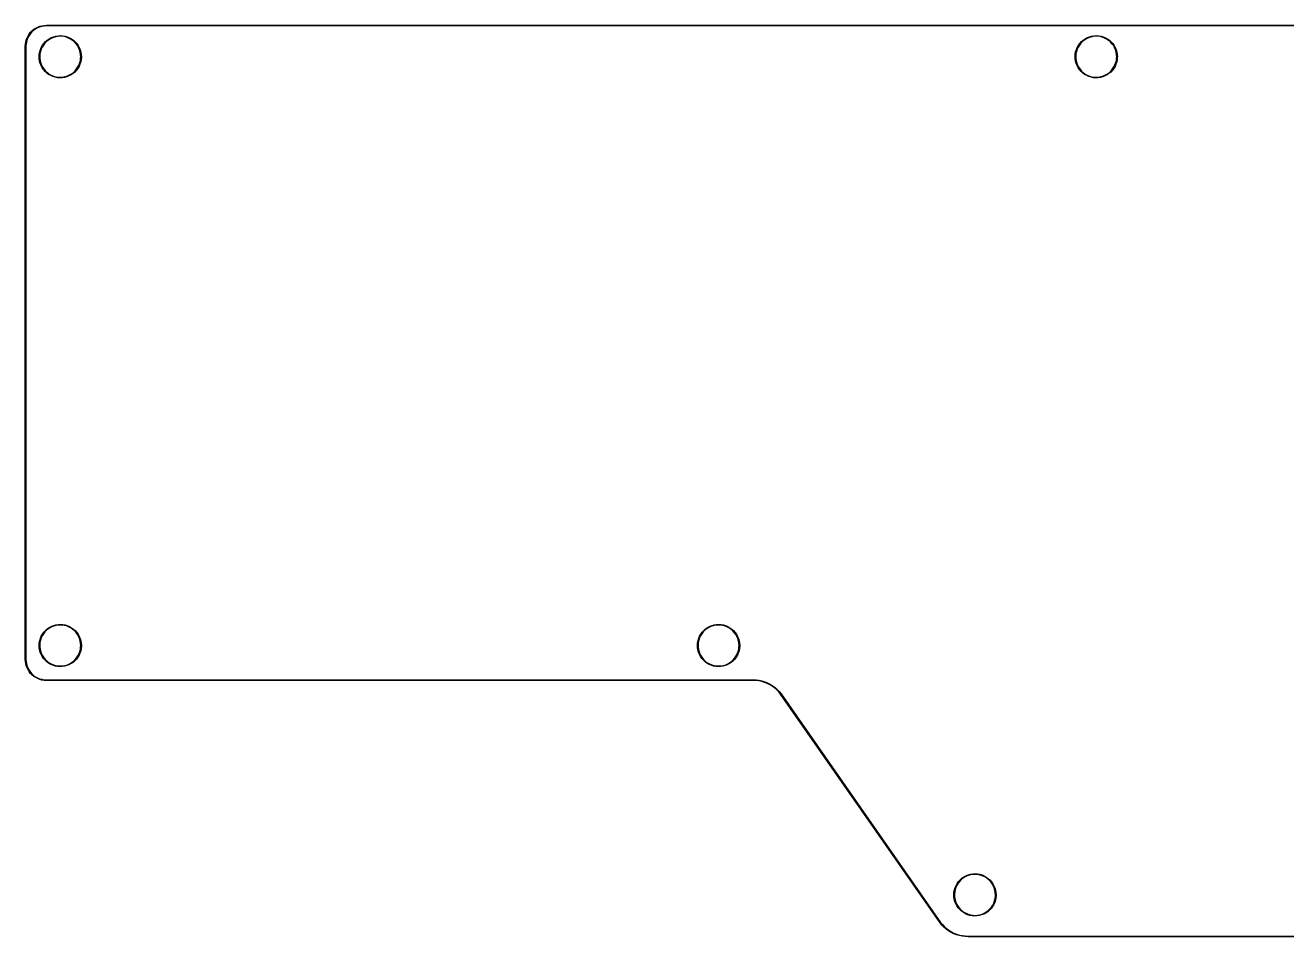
# Model space of a CAD drawing. Extents: x 26 to 390, y -198 to -57.
# Drawn here: x 25.9 to 208, y -189.1 to -57.5 of the extents above; entities that cross this region are included whole.
import ezdxf

# ---------------------------------------------------------------- set-up
doc = ezdxf.new("R2010")
doc.units = 0
doc.layers.add('BLACK', color=7, linetype='CONTINUOUS')

msp = doc.modelspace()

# ---------------------------------------------------------------- linework, layer by layer
at = {"layer": 'BLACK', "linetype": 'CONTINUOUS'}
for p, q in [((26.7334, -58.4592), (26.9592, -58.2334)), ((27.1578, -58.19), (26.9107, -58.4107)), ((26.9592, -58.2334), (27.2073, -58.0325)), ((27.428, -57.9982), (27.1578, -58.19)), ((27.2073, -58.0325), (27.475, -57.8586)), ((27.718, -57.838), (27.428, -57.9982)), ((27.475, -57.8586), (27.7595, -57.7137)), ((28.0241, -57.7112), (27.718, -57.838)), ((27.7595, -57.7137), (28.0575, -57.5993)), ((28.3425, -57.6194), (28.0241, -57.7112)), ((28.0575, -57.5993), (28.3659, -57.5166)), ((28.6692, -57.5639), (28.3425, -57.6194)), ((28.3659, -57.5166), (28.6812, -57.4667)), ((28.9901, -57.5459), (28.6692, -57.5639)), ((28.6812, -57.4667), (29, -57.45)), ((29, -57.55), (28.9901, -57.5459)), ((29, -57.45), (387, -57.45)), ((387, -57.55), (29, -57.55)), ((25.9667, -60.1812), (26.0166, -59.8659)), ((26.0166, -59.8659), (26.0993, -59.5575)), ((26.1194, -59.8425), (26.0639, -60.1692)), ((26.0993, -59.5575), (26.2137, -59.2595)), ((26.2112, -59.5241), (26.1194, -59.8425)), ((26.338, -59.218), (26.2112, -59.5241)), ((26.2137, -59.2595), (26.3586, -58.975)), ((26.4982, -58.928), (26.338, -59.218)), ((26.3586, -58.975), (26.5325, -58.7073)), ((26.69, -58.6578), (26.4982, -58.928)), ((26.5325, -58.7073), (26.7334, -58.4592)), ((26.9107, -58.4107), (26.69, -58.6578)), ((28.4363, -60.3478), (28.6364, -60.0723)), ((28.7834, -60.0458), (28.5735, -60.3135)), ((28.6364, -60.0723), (28.866, -59.8209)), ((29.0227, -59.804), (28.7834, -60.0458)), ((28.866, -59.8209), (29.1222, -59.5966)), ((29.2882, -59.5913), (29.0227, -59.804)), ((29.1222, -59.5966), (29.4018, -59.4022)), ((29.5764, -59.4105), (29.2882, -59.5913)), ((29.4018, -59.4022), (29.7014, -59.2403)), ((29.8835, -59.2641), (29.5764, -59.4105)), ((29.7014, -59.2403), (30.0171, -59.1127)), ((30.2053, -59.1539), (29.8835, -59.2641)), ((30.0171, -59.1127), (30.3451, -59.0211)), ((30.5377, -59.0814), (30.2053, -59.1539)), ((30.3451, -59.0211), (30.6812, -58.9667)), ((30.8763, -59.0476), (30.5377, -59.0814)), ((30.6812, -58.9667), (31.0213, -58.9501)), ((31.2164, -59.0529), (30.8763, -59.0476)), ((31.0213, -58.9501), (31.3611, -58.9715)), ((31.5537, -59.0973), (31.2164, -59.0529)), ((31.3611, -58.9715), (31.6965, -59.0306)), ((31.8837, -59.1802), (31.5537, -59.0973)), ((31.6965, -59.0306), (32.0231, -59.1267)), ((32.2019, -59.3005), (31.8837, -59.1802)), ((32.0231, -59.1267), (32.337, -59.2587)), ((32.5042, -59.4565), (32.2019, -59.3005)), ((32.337, -59.2587), (32.6343, -59.4248)), ((32.7866, -59.6463), (32.5042, -59.4565)), ((32.6343, -59.4248), (32.9111, -59.623)), ((33.0453, -59.8672), (32.7866, -59.6463)), ((32.9111, -59.623), (33.1642, -59.8509)), ((33.2769, -60.1164), (33.0453, -59.8672)), ((33.1642, -59.8509), (33.3903, -60.1055)), ((177.936, -60.3478), (178.136, -60.0723)), ((178.283, -60.0458), (178.074, -60.3135)), ((178.136, -60.0723), (178.366, -59.8209)), ((178.523, -59.804), (178.283, -60.0458)), ((178.366, -59.8209), (178.622, -59.5966)), ((178.788, -59.5913), (178.523, -59.804)), ((178.622, -59.5966), (178.902, -59.4022)), ((179.076, -59.4105), (178.788, -59.5913)), ((178.902, -59.4022), (179.201, -59.2403)), ((179.383, -59.2641), (179.076, -59.4105)), ((179.201, -59.2403), (179.517, -59.1127)), ((179.705, -59.1539), (179.383, -59.2641)), ((179.517, -59.1127), (179.845, -59.0211)), ((180.038, -59.0814), (179.705, -59.1539)), ((179.845, -59.0211), (180.181, -58.9667)), ((180.376, -59.0476), (180.038, -59.0814)), ((180.181, -58.9667), (180.521, -58.9501)), ((180.716, -59.0529), (180.376, -59.0476)), ((180.521, -58.9501), (180.861, -58.9715)), ((181.054, -59.0973), (180.716, -59.0529)), ((180.861, -58.9715), (181.196, -59.0306)), ((181.384, -59.1802), (181.054, -59.0973)), ((181.196, -59.0306), (181.523, -59.1267)), ((181.702, -59.3005), (181.384, -59.1802)), ((181.523, -59.1267), (181.837, -59.2587)), ((182.004, -59.4565), (181.702, -59.3005)), ((181.837, -59.2587), (182.134, -59.4248)), ((182.287, -59.6463), (182.004, -59.4565)), ((182.134, -59.4248), (182.411, -59.623)), ((182.545, -59.8672), (182.287, -59.6463)), ((182.411, -59.623), (182.664, -59.8509)), ((182.777, -60.1164), (182.545, -59.8672)), ((182.664, -59.8509), (182.89, -60.1055)), ((25.95, -60.5), (25.9667, -60.1812)), ((25.95, -149), (25.95, -60.5)), ((26.0639, -60.1692), (26.0459, -60.4901)), ((26.0459, -60.4901), (26.05, -60.5)), ((26.05, -60.5), (26.05, -149)), ((27.9538, -61.9072), (27.974, -61.6177)), ((27.974, -61.6177), (28.0355, -61.2828)), ((28.0355, -61.2828), (28.1339, -60.9568)), ((28.0767, -61.5683), (28.0465, -61.9072)), ((28.1457, -61.2352), (28.0767, -61.5683)), ((28.1339, -60.9568), (28.2681, -60.6439)), ((28.2525, -60.9122), (28.1457, -61.2352)), ((28.3957, -60.6036), (28.2525, -60.9122)), ((28.2681, -60.6439), (28.4363, -60.3478)), ((28.5735, -60.3135), (28.3957, -60.6036)), ((33.4783, -60.3906), (33.2769, -60.1164)), ((33.3903, -60.1055), (33.5865, -60.3837)), ((33.6468, -60.6861), (33.4783, -60.3906)), ((33.5865, -60.3837), (33.7506, -60.6821)), ((33.7803, -60.999), (33.6468, -60.6861)), ((33.7506, -60.6821), (33.8803, -60.997)), ((33.8769, -61.3252), (33.7803, -60.999)), ((33.9354, -61.6604), (33.8769, -61.3252)), ((33.8803, -60.997), (33.9742, -61.3243)), ((33.955, -62), (33.9354, -61.6604)), ((33.9742, -61.3243), (34.031, -61.66)), ((34.031, -61.66), (34.05, -62)), ((177.454, -61.9072), (177.474, -61.6177)), ((177.474, -61.6177), (177.536, -61.2828)), ((177.536, -61.2828), (177.634, -60.9568)), ((177.577, -61.5683), (177.546, -61.9072)), ((177.646, -61.2352), (177.577, -61.5683)), ((177.634, -60.9568), (177.768, -60.6439)), ((177.753, -60.9122), (177.646, -61.2352)), ((177.896, -60.6036), (177.753, -60.9122)), ((177.768, -60.6439), (177.936, -60.3478)), ((178.074, -60.3135), (177.896, -60.6036)), ((182.978, -60.3906), (182.777, -60.1164)), ((182.89, -60.1055), (183.087, -60.3837)), ((183.147, -60.6861), (182.978, -60.3906)), ((183.087, -60.3837), (183.251, -60.6821)), ((183.28, -60.999), (183.147, -60.6861)), ((183.251, -60.6821), (183.38, -60.997)), ((183.377, -61.3252), (183.28, -60.999)), ((183.435, -61.6604), (183.377, -61.3252)), ((183.38, -60.997), (183.474, -61.3243)), ((183.455, -62), (183.435, -61.6604)), ((183.474, -61.3243), (183.531, -61.66)), ((183.531, -61.66), (183.55, -62)), ((27.9503, -61.9574), (27.9538, -61.9072)), ((27.9646, -62.2976), (27.9503, -61.9574)), ((28.0166, -62.6341), (27.9646, -62.2976)), ((28.1059, -62.9627), (28.0166, -62.6341)), ((28.0465, -61.9072), (28.0554, -62.2473)), ((28.0554, -62.2473), (28.1033, -62.5841)), ((28.1033, -62.5841), (28.1896, -62.9131)), ((28.2313, -63.2793), (28.1059, -62.9627)), ((28.1896, -62.9131), (28.3132, -63.2301)), ((28.3911, -63.58), (28.2313, -63.2793)), ((28.3132, -63.2301), (28.4724, -63.5308)), ((28.5835, -63.8609), (28.3911, -63.58)), ((28.4724, -63.5308), (28.6651, -63.8111)), ((33.5404, -63.6878), (33.3364, -63.9605)), ((33.3723, -63.7618), (33.5591, -63.4775)), ((33.7127, -63.3941), (33.5404, -63.6878)), ((33.5591, -63.4775), (33.712, -63.1736)), ((33.712, -63.1736), (33.8289, -62.8541)), ((33.8512, -63.0831), (33.7127, -63.3941)), ((33.8289, -62.8541), (33.9083, -62.5233)), ((33.9542, -62.7585), (33.8512, -63.0831)), ((33.9083, -62.5233), (33.9492, -62.1855)), ((33.9492, -62.1855), (33.955, -62)), ((34.0203, -62.4245), (33.9542, -62.7585)), ((34.0488, -62.0852), (34.0203, -62.4245)), ((34.05, -62), (34.0488, -62.0852)), ((177.45, -61.9574), (177.454, -61.9072)), ((177.465, -62.2976), (177.45, -61.9574)), ((177.517, -62.6341), (177.465, -62.2976)), ((177.606, -62.9627), (177.517, -62.6341)), ((177.546, -61.9072), (177.555, -62.2473)), ((177.555, -62.2473), (177.603, -62.5841)), ((177.603, -62.5841), (177.69, -62.9131)), ((177.731, -63.2793), (177.606, -62.9627)), ((177.69, -62.9131), (177.813, -63.2301)), ((177.891, -63.58), (177.731, -63.2793)), ((177.813, -63.2301), (177.972, -63.5308)), ((178.084, -63.8609), (177.891, -63.58)), ((177.972, -63.5308), (178.165, -63.8111)), ((183.04, -63.6878), (182.836, -63.9605)), ((182.872, -63.7618), (183.059, -63.4775)), ((183.213, -63.3941), (183.04, -63.6878)), ((183.059, -63.4775), (183.212, -63.1736)), ((183.212, -63.1736), (183.329, -62.8541)), ((183.351, -63.0831), (183.213, -63.3941)), ((183.329, -62.8541), (183.408, -62.5233)), ((183.454, -62.7585), (183.351, -63.0831)), ((183.408, -62.5233), (183.449, -62.1855)), ((183.449, -62.1855), (183.455, -62)), ((183.52, -62.4245), (183.454, -62.7585)), ((183.549, -62.0852), (183.52, -62.4245)), ((183.55, -62), (183.549, -62.0852)), ((28.806, -64.1187), (28.5835, -63.8609)), ((28.6651, -63.8111), (28.8887, -64.0675)), ((29.0559, -64.3501), (28.806, -64.1187)), ((28.8887, -64.0675), (29.1404, -64.2965)), ((29.3299, -64.5521), (29.0559, -64.3501)), ((29.1404, -64.2965), (29.4166, -64.495)), ((29.6248, -64.7224), (29.3299, -64.5521)), ((29.4166, -64.495), (29.7139, -64.6604)), ((29.9369, -64.8587), (29.6248, -64.7224)), ((29.7139, -64.6604), (30.0282, -64.7906)), ((30.2621, -64.9594), (29.9369, -64.8587)), ((30.0282, -64.7906), (30.3554, -64.8838)), ((30.5966, -65.0232), (30.2621, -64.9594)), ((30.3554, -64.8838), (30.6911, -64.9388)), ((30.9361, -65.0493), (30.5966, -65.0232)), ((30.6911, -64.9388), (31.0309, -64.9548)), ((31.2764, -65.0374), (30.9361, -65.0493)), ((31.0309, -64.9548), (31.3704, -64.9317)), ((31.6133, -64.9877), (31.2764, -65.0374)), ((31.3704, -64.9317), (31.7049, -64.8697)), ((31.9425, -64.9007), (31.6133, -64.9877)), ((31.7049, -64.8697), (32.03, -64.7697)), ((32.26, -64.7776), (31.9425, -64.9007)), ((32.03, -64.7697), (32.3415, -64.6329)), ((32.5617, -64.6198), (32.26, -64.7776)), ((32.3415, -64.6329), (32.6353, -64.4613)), ((32.844, -64.4294), (32.5617, -64.6198)), ((32.6353, -64.4613), (32.9073, -64.257)), ((33.1033, -64.2087), (32.844, -64.4294)), ((32.9073, -64.257), (33.1541, -64.0228)), ((33.3364, -63.9605), (33.1033, -64.2087)), ((33.1541, -64.0228), (33.3723, -63.7618)), ((178.306, -64.1187), (178.084, -63.8609)), ((178.165, -63.8111), (178.389, -64.0675)), ((178.556, -64.3501), (178.306, -64.1187)), ((178.389, -64.0675), (178.64, -64.2965)), ((178.83, -64.5521), (178.556, -64.3501)), ((178.64, -64.2965), (178.917, -64.495)), ((179.125, -64.7224), (178.83, -64.5521)), ((178.917, -64.495), (179.214, -64.6604)), ((179.437, -64.8587), (179.125, -64.7224)), ((179.214, -64.6604), (179.528, -64.7906)), ((179.762, -64.9594), (179.437, -64.8587)), ((179.528, -64.7906), (179.855, -64.8838)), ((180.097, -65.0232), (179.762, -64.9594)), ((179.855, -64.8838), (180.191, -64.9388)), ((180.436, -65.0493), (180.097, -65.0232)), ((180.191, -64.9388), (180.531, -64.9548)), ((180.776, -65.0374), (180.436, -65.0493)), ((180.531, -64.9548), (180.87, -64.9317)), ((181.113, -64.9877), (180.776, -65.0374)), ((180.87, -64.9317), (181.205, -64.8697)), ((181.443, -64.9007), (181.113, -64.9877)), ((181.205, -64.8697), (181.53, -64.7697)), ((181.76, -64.7776), (181.443, -64.9007)), ((181.53, -64.7697), (181.842, -64.6329)), ((182.062, -64.6198), (181.76, -64.7776)), ((181.842, -64.6329), (182.135, -64.4613)), ((182.344, -64.4294), (182.062, -64.6198)), ((182.135, -64.4613), (182.407, -64.257)), ((182.603, -64.2087), (182.344, -64.4294)), ((182.407, -64.257), (182.654, -64.0228)), ((182.836, -63.9605), (182.603, -64.2087)), ((182.654, -64.0228), (182.872, -63.7618)), ((28.3957, -145.604), (28.2525, -145.912)), ((28.2681, -145.644), (28.4363, -145.348)), ((28.5735, -145.314), (28.3957, -145.604)), ((28.4363, -145.348), (28.6364, -145.072)), ((28.7834, -145.046), (28.5735, -145.314)), ((28.6364, -145.072), (28.866, -144.821)), ((29.0227, -144.804), (28.7834, -145.046)), ((28.866, -144.821), (29.1222, -144.597)), ((29.2882, -144.591), (29.0227, -144.804)), ((29.1222, -144.597), (29.4018, -144.402)), ((29.5764, -144.411), (29.2882, -144.591)), ((29.4018, -144.402), (29.7014, -144.24)), ((29.8835, -144.264), (29.5764, -144.411)), ((29.7014, -144.24), (30.0171, -144.113)), ((30.2053, -144.154), (29.8835, -144.264)), ((30.0171, -144.113), (30.3451, -144.021)), ((30.5377, -144.081), (30.2053, -144.154)), ((30.3451, -144.021), (30.6812, -143.967)), ((30.8763, -144.048), (30.5377, -144.081)), ((30.6812, -143.967), (31.0213, -143.95)), ((31.2164, -144.053), (30.8763, -144.048)), ((31.0213, -143.95), (31.3611, -143.971)), ((31.5537, -144.097), (31.2164, -144.053)), ((31.3611, -143.971), (31.6965, -144.031)), ((31.8837, -144.18), (31.5537, -144.097)), ((31.6965, -144.031), (32.0231, -144.127)), ((32.2019, -144.3), (31.8837, -144.18)), ((32.0231, -144.127), (32.337, -144.259)), ((32.5042, -144.457), (32.2019, -144.3)), ((32.337, -144.259), (32.6343, -144.425)), ((32.7866, -144.646), (32.5042, -144.457)), ((32.6343, -144.425), (32.9111, -144.623)), ((33.0453, -144.867), (32.7866, -144.646)), ((32.9111, -144.623), (33.1642, -144.851)), ((33.2769, -145.116), (33.0453, -144.867)), ((33.1642, -144.851), (33.3903, -145.105)), ((33.4783, -145.391), (33.2769, -145.116)), ((33.3903, -145.105), (33.5865, -145.384)), ((33.6468, -145.686), (33.4783, -145.391)), ((33.5865, -145.384), (33.7506, -145.682)), ((123.396, -145.604), (123.253, -145.912)), ((123.268, -145.644), (123.436, -145.348)), ((123.574, -145.314), (123.396, -145.604)), ((123.436, -145.348), (123.636, -145.072)), ((123.783, -145.046), (123.574, -145.314)), ((123.636, -145.072), (123.866, -144.821)), ((124.023, -144.804), (123.783, -145.046)), ((123.866, -144.821), (124.122, -144.597)), ((124.288, -144.591), (124.023, -144.804)), ((124.122, -144.597), (124.402, -144.402)), ((124.576, -144.411), (124.288, -144.591)), ((124.402, -144.402), (124.701, -144.24)), ((124.883, -144.264), (124.576, -144.411)), ((124.701, -144.24), (125.017, -144.113)), ((125.205, -144.154), (124.883, -144.264)), ((125.017, -144.113), (125.345, -144.021)), ((125.538, -144.081), (125.205, -144.154)), ((125.345, -144.021), (125.681, -143.967)), ((125.876, -144.048), (125.538, -144.081)), ((125.681, -143.967), (126.021, -143.95)), ((126.216, -144.053), (125.876, -144.048)), ((126.021, -143.95), (126.361, -143.971)), ((126.554, -144.097), (126.216, -144.053)), ((126.361, -143.971), (126.696, -144.031)), ((126.884, -144.18), (126.554, -144.097)), ((126.696, -144.031), (127.023, -144.127)), ((127.202, -144.3), (126.884, -144.18)), ((127.023, -144.127), (127.337, -144.259)), ((127.504, -144.457), (127.202, -144.3)), ((127.337, -144.259), (127.634, -144.425)), ((127.787, -144.646), (127.504, -144.457)), ((127.634, -144.425), (127.911, -144.623)), ((128.045, -144.867), (127.787, -144.646)), ((127.911, -144.623), (128.164, -144.851)), ((128.277, -145.116), (128.045, -144.867)), ((128.164, -144.851), (128.39, -145.105)), ((128.478, -145.391), (128.277, -145.116)), ((128.39, -145.105), (128.587, -145.384)), ((128.647, -145.686), (128.478, -145.391)), ((128.587, -145.384), (128.751, -145.682)), ((27.9503, -146.957), (27.9538, -146.907)), ((27.9646, -147.298), (27.9503, -146.957)), ((27.9538, -146.907), (27.974, -146.618)), ((28.0166, -147.634), (27.9646, -147.298)), ((27.974, -146.618), (28.0355, -146.283)), ((28.0355, -146.283), (28.1339, -145.957)), ((28.0767, -146.568), (28.0465, -146.907)), ((28.0465, -146.907), (28.0554, -147.247)), ((28.0554, -147.247), (28.1033, -147.584)), ((28.1457, -146.235), (28.0767, -146.568)), ((28.1339, -145.957), (28.2681, -145.644)), ((28.2525, -145.912), (28.1457, -146.235)), ((33.7803, -145.999), (33.6468, -145.686)), ((33.7506, -145.682), (33.8803, -145.997)), ((33.8769, -146.325), (33.7803, -145.999)), ((33.9354, -146.66), (33.8769, -146.325)), ((33.8803, -145.997), (33.9742, -146.324)), ((33.9083, -147.523), (33.9492, -147.186)), ((33.955, -147), (33.9354, -146.66)), ((33.9492, -147.186), (33.955, -147)), ((34.0203, -147.424), (33.9542, -147.759)), ((33.9742, -146.324), (34.031, -146.66)), ((34.0488, -147.085), (34.0203, -147.424)), ((34.031, -146.66), (34.05, -147)), ((34.05, -147), (34.0488, -147.085)), ((122.95, -146.957), (122.954, -146.907)), ((122.965, -147.298), (122.95, -146.957)), ((122.954, -146.907), (122.974, -146.618)), ((123.017, -147.634), (122.965, -147.298)), ((122.974, -146.618), (123.036, -146.283)), ((123.036, -146.283), (123.134, -145.957)), ((123.077, -146.568), (123.046, -146.907)), ((123.046, -146.907), (123.055, -147.247)), ((123.055, -147.247), (123.103, -147.584)), ((123.146, -146.235), (123.077, -146.568)), ((123.134, -145.957), (123.268, -145.644)), ((123.253, -145.912), (123.146, -146.235)), ((128.78, -145.999), (128.647, -145.686)), ((128.751, -145.682), (128.88, -145.997)), ((128.877, -146.325), (128.78, -145.999)), ((128.935, -146.66), (128.877, -146.325)), ((128.88, -145.997), (128.974, -146.324)), ((128.908, -147.523), (128.949, -147.186)), ((128.955, -147), (128.935, -146.66)), ((128.949, -147.186), (128.955, -147)), ((129.02, -147.424), (128.954, -147.759)), ((128.974, -146.324), (129.031, -146.66)), ((129.049, -147.085), (129.02, -147.424)), ((129.031, -146.66), (129.05, -147)), ((129.05, -147), (129.049, -147.085)), ((25.9667, -149.319), (25.95, -149)), ((26.05, -149), (26.0459, -149.01)), ((26.0459, -149.01), (26.0639, -149.331)), ((28.1059, -147.963), (28.0166, -147.634)), ((28.1033, -147.584), (28.1896, -147.913)), ((28.2313, -148.279), (28.1059, -147.963)), ((28.1896, -147.913), (28.3132, -148.23)), ((28.3911, -148.58), (28.2313, -148.279)), ((28.3132, -148.23), (28.4724, -148.531)), ((28.5835, -148.861), (28.3911, -148.58)), ((28.4724, -148.531), (28.6651, -148.811)), ((28.806, -149.119), (28.5835, -148.861)), ((28.6651, -148.811), (28.8887, -149.068)), ((29.0559, -149.35), (28.806, -149.119)), ((28.8887, -149.068), (29.1404, -149.296)), ((32.6353, -149.461), (32.9073, -149.257)), ((33.1033, -149.209), (32.844, -149.429)), ((32.9073, -149.257), (33.1541, -149.023)), ((33.3364, -148.961), (33.1033, -149.209)), ((33.1541, -149.023), (33.3723, -148.762)), ((33.5404, -148.688), (33.3364, -148.961)), ((33.3723, -148.762), (33.5591, -148.477)), ((33.7127, -148.394), (33.5404, -148.688)), ((33.5591, -148.477), (33.712, -148.174)), ((33.712, -148.174), (33.8289, -147.854)), ((33.8512, -148.083), (33.7127, -148.394)), ((33.8289, -147.854), (33.9083, -147.523)), ((33.9542, -147.759), (33.8512, -148.083)), ((123.106, -147.963), (123.017, -147.634)), ((123.103, -147.584), (123.19, -147.913)), ((123.231, -148.279), (123.106, -147.963)), ((123.19, -147.913), (123.313, -148.23)), ((123.391, -148.58), (123.231, -148.279)), ((123.313, -148.23), (123.472, -148.531)), ((123.584, -148.861), (123.391, -148.58)), ((123.472, -148.531), (123.665, -148.811)), ((123.806, -149.119), (123.584, -148.861)), ((123.665, -148.811), (123.889, -149.068)), ((124.056, -149.35), (123.806, -149.119)), ((123.889, -149.068), (124.14, -149.296)), ((127.635, -149.461), (127.907, -149.257)), ((128.103, -149.209), (127.844, -149.429)), ((127.907, -149.257), (128.154, -149.023)), ((128.336, -148.961), (128.103, -149.209)), ((128.154, -149.023), (128.372, -148.762)), ((128.54, -148.688), (128.336, -148.961)), ((128.372, -148.762), (128.559, -148.477)), ((128.713, -148.394), (128.54, -148.688)), ((128.559, -148.477), (128.712, -148.174)), ((128.712, -148.174), (128.829, -147.854)), ((128.851, -148.083), (128.713, -148.394)), ((128.829, -147.854), (128.908, -147.523)), ((128.954, -147.759), (128.851, -148.083)), ((26.0166, -149.634), (25.9667, -149.319)), ((26.0993, -149.943), (26.0166, -149.634)), ((26.0639, -149.331), (26.1194, -149.657)), ((26.2137, -150.241), (26.0993, -149.943)), ((26.1194, -149.657), (26.2112, -149.976)), ((26.2112, -149.976), (26.338, -150.282)), ((26.3586, -150.525), (26.2137, -150.241)), ((26.338, -150.282), (26.4982, -150.572)), ((26.5325, -150.793), (26.3586, -150.525)), ((26.4982, -150.572), (26.69, -150.842)), ((26.7334, -151.041), (26.5325, -150.793)), ((26.69, -150.842), (26.9107, -151.089)), ((26.9592, -151.267), (26.7334, -151.041)), ((26.9107, -151.089), (27.1578, -151.31)), ((29.3299, -149.552), (29.0559, -149.35)), ((29.1404, -149.296), (29.4166, -149.495)), ((29.6248, -149.722), (29.3299, -149.552)), ((29.4166, -149.495), (29.7139, -149.66)), ((29.9369, -149.859), (29.6248, -149.722)), ((29.7139, -149.66), (30.0282, -149.791)), ((30.2621, -149.959), (29.9369, -149.859)), ((30.0282, -149.791), (30.3554, -149.884)), ((30.5966, -150.023), (30.2621, -149.959)), ((30.3554, -149.884), (30.6911, -149.939)), ((30.9361, -150.049), (30.5966, -150.023)), ((30.6911, -149.939), (31.0309, -149.955)), ((31.2764, -150.037), (30.9361, -150.049)), ((31.0309, -149.955), (31.3704, -149.932)), ((31.6133, -149.988), (31.2764, -150.037)), ((31.3704, -149.932), (31.7049, -149.87)), ((31.9425, -149.901), (31.6133, -149.988)), ((31.7049, -149.87), (32.03, -149.77)), ((32.26, -149.778), (31.9425, -149.901)), ((32.03, -149.77), (32.3415, -149.633)), ((32.5617, -149.62), (32.26, -149.778)), ((32.3415, -149.633), (32.6353, -149.461)), ((32.844, -149.429), (32.5617, -149.62)), ((124.33, -149.552), (124.056, -149.35)), ((124.14, -149.296), (124.417, -149.495)), ((124.625, -149.722), (124.33, -149.552)), ((124.417, -149.495), (124.714, -149.66)), ((124.937, -149.859), (124.625, -149.722)), ((124.714, -149.66), (125.028, -149.791)), ((125.262, -149.959), (124.937, -149.859)), ((125.028, -149.791), (125.355, -149.884)), ((125.597, -150.023), (125.262, -149.959)), ((125.355, -149.884), (125.691, -149.939)), ((125.936, -150.049), (125.597, -150.023)), ((125.691, -149.939), (126.031, -149.955)), ((126.276, -150.037), (125.936, -150.049)), ((126.031, -149.955), (126.37, -149.932)), ((126.613, -149.988), (126.276, -150.037)), ((126.37, -149.932), (126.705, -149.87)), ((126.943, -149.901), (126.613, -149.988)), ((126.705, -149.87), (127.03, -149.77)), ((127.26, -149.778), (126.943, -149.901)), ((127.03, -149.77), (127.342, -149.633)), ((127.562, -149.62), (127.26, -149.778)), ((127.342, -149.633), (127.635, -149.461)), ((127.844, -149.429), (127.562, -149.62)), ((27.2073, -151.468), (26.9592, -151.267)), ((27.1578, -151.31), (27.428, -151.502)), ((27.475, -151.641), (27.2073, -151.468)), ((27.428, -151.502), (27.718, -151.662)), ((27.7595, -151.786), (27.475, -151.641)), ((27.718, -151.662), (28.0241, -151.789)), ((28.0575, -151.901), (27.7595, -151.786)), ((28.0241, -151.789), (28.3425, -151.881)), ((28.3659, -151.983), (28.0575, -151.901)), ((28.3425, -151.881), (28.6692, -151.936)), ((28.6812, -152.033), (28.3659, -151.983)), ((28.6692, -151.936), (28.9901, -151.954)), ((29, -152.05), (28.6812, -152.033)), ((28.9901, -151.954), (29, -151.95)), ((29, -151.95), (131, -151.95)), ((131, -152.05), (29, -152.05)), ((131, -151.95), (131.425, -151.968)), ((131.01, -152.046), (131, -152.05)), ((131.417, -152.063), (131.01, -152.046)), ((131.831, -152.116), (131.417, -152.063)), ((131.425, -151.968), (131.847, -152.022)), ((132.24, -152.203), (131.831, -152.116)), ((131.847, -152.022), (132.264, -152.111)), ((132.639, -152.325), (132.24, -152.203)), ((132.264, -152.111), (132.671, -152.234)), ((133.027, -152.479), (132.639, -152.325)), ((132.671, -152.234), (133.066, -152.392)), ((133.4, -152.666), (133.027, -152.479)), ((133.066, -152.392), (133.447, -152.582)), ((133.757, -152.883), (133.4, -152.666)), ((133.447, -152.582), (133.81, -152.804)), ((134.094, -153.13), (133.757, -152.883)), ((133.81, -152.804), (134.153, -153.056)), ((134.408, -153.404), (134.094, -153.13)), ((134.153, -153.056), (134.474, -153.335)), ((134.699, -153.704), (134.408, -153.404)), ((134.474, -153.335), (134.771, -153.641)), ((134.957, -154.019), (134.699, -153.704)), ((134.771, -153.641), (135.04, -153.97)), ((134.959, -154.029), (134.957, -154.019)), ((157.959, -187.029), (134.959, -154.029)), ((135.04, -153.97), (135.04, -153.971)), ((135.04, -153.971), (135.041, -153.971)), ((135.041, -153.971), (158.041, -186.971)), ((161.701, -180.24), (162.017, -180.113)), ((162.205, -180.154), (161.883, -180.264)), ((162.017, -180.113), (162.345, -180.021)), ((162.538, -180.081), (162.205, -180.154)), ((162.345, -180.021), (162.681, -179.967)), ((162.876, -180.048), (162.538, -180.081)), ((162.681, -179.967), (163.021, -179.95)), ((163.216, -180.053), (162.876, -180.048)), ((163.021, -179.95), (163.361, -179.971)), ((163.554, -180.097), (163.216, -180.053)), ((163.361, -179.971), (163.696, -180.031)), ((163.884, -180.18), (163.554, -180.097)), ((163.696, -180.031), (164.023, -180.127)), ((164.202, -180.3), (163.884, -180.18)), ((164.023, -180.127), (164.337, -180.259)), ((160.036, -182.283), (160.134, -181.957)), ((160.134, -181.957), (160.268, -181.644)), ((160.253, -181.912), (160.146, -182.235)), ((160.396, -181.604), (160.253, -181.912)), ((160.268, -181.644), (160.436, -181.348)), ((160.574, -181.314), (160.396, -181.604)), ((160.436, -181.348), (160.636, -181.072)), ((160.783, -181.046), (160.574, -181.314)), ((160.636, -181.072), (160.866, -180.821)), ((161.023, -180.804), (160.783, -181.046)), ((160.866, -180.821), (161.122, -180.597)), ((161.288, -180.591), (161.023, -180.804)), ((161.122, -180.597), (161.402, -180.402)), ((161.576, -180.411), (161.288, -180.591)), ((161.402, -180.402), (161.701, -180.24)), ((161.883, -180.264), (161.576, -180.411)), ((164.504, -180.457), (164.202, -180.3)), ((164.337, -180.259), (164.634, -180.425)), ((164.787, -180.646), (164.504, -180.457)), ((164.634, -180.425), (164.911, -180.623)), ((165.045, -180.867), (164.787, -180.646)), ((164.911, -180.623), (165.164, -180.851)), ((165.277, -181.116), (165.045, -180.867)), ((165.164, -180.851), (165.39, -181.105)), ((165.478, -181.391), (165.277, -181.116)), ((165.39, -181.105), (165.587, -181.384)), ((165.647, -181.686), (165.478, -181.391)), ((165.587, -181.384), (165.751, -181.682)), ((165.78, -181.999), (165.647, -181.686)), ((165.751, -181.682), (165.88, -181.997)), ((165.877, -182.325), (165.78, -181.999)), ((165.88, -181.997), (165.974, -182.324)), ((159.95, -182.957), (159.954, -182.907)), ((159.965, -183.298), (159.95, -182.957)), ((159.954, -182.907), (159.974, -182.618)), ((160.017, -183.634), (159.965, -183.298)), ((159.974, -182.618), (160.036, -182.283)), ((160.106, -183.963), (160.017, -183.634)), ((160.077, -182.568), (160.046, -182.907)), ((160.046, -182.907), (160.055, -183.247)), ((160.055, -183.247), (160.103, -183.584)), ((160.146, -182.235), (160.077, -182.568)), ((160.103, -183.584), (160.19, -183.913)), ((165.712, -184.174), (165.829, -183.854)), ((165.829, -183.854), (165.908, -183.523)), ((165.954, -183.759), (165.851, -184.083)), ((165.935, -182.66), (165.877, -182.325)), ((165.908, -183.523), (165.949, -183.186)), ((165.955, -183), (165.935, -182.66)), ((165.949, -183.186), (165.955, -183)), ((166.02, -183.424), (165.954, -183.759)), ((165.974, -182.324), (166.031, -182.66)), ((166.049, -183.085), (166.02, -183.424)), ((166.031, -182.66), (166.05, -183)), ((166.05, -183), (166.049, -183.085)), ((160.231, -184.279), (160.106, -183.963)), ((160.19, -183.913), (160.313, -184.23)), ((160.391, -184.58), (160.231, -184.279)), ((160.313, -184.23), (160.472, -184.531)), ((160.584, -184.861), (160.391, -184.58)), ((160.472, -184.531), (160.665, -184.811)), ((160.806, -185.119), (160.584, -184.861)), ((160.665, -184.811), (160.889, -185.068)), ((161.056, -185.35), (160.806, -185.119)), ((160.889, -185.068), (161.14, -185.296)), ((161.33, -185.552), (161.056, -185.35)), ((161.14, -185.296), (161.417, -185.495)), ((161.625, -185.722), (161.33, -185.552)), ((161.417, -185.495), (161.714, -185.66)), ((161.714, -185.66), (162.028, -185.791)), ((164.03, -185.77), (164.342, -185.633)), ((164.562, -185.62), (164.26, -185.778)), ((164.342, -185.633), (164.635, -185.461)), ((164.844, -185.429), (164.562, -185.62)), ((164.635, -185.461), (164.907, -185.257)), ((165.103, -185.209), (164.844, -185.429)), ((164.907, -185.257), (165.154, -185.023)), ((165.336, -184.961), (165.103, -185.209)), ((165.154, -185.023), (165.372, -184.762)), ((165.54, -184.688), (165.336, -184.961)), ((165.372, -184.762), (165.559, -184.477)), ((165.713, -184.394), (165.54, -184.688)), ((165.559, -184.477), (165.712, -184.174)), ((165.851, -184.083), (165.713, -184.394)), ((157.96, -187.029), (157.959, -187.029)), ((157.96, -187.03), (157.96, -187.029)), ((158.229, -187.359), (157.96, -187.03)), ((158.041, -186.971), (158.043, -186.981)), ((158.043, -186.981), (158.301, -187.296)), ((158.526, -187.665), (158.229, -187.359)), ((158.301, -187.296), (158.592, -187.596)), ((161.937, -185.859), (161.625, -185.722)), ((162.262, -185.959), (161.937, -185.859)), ((162.028, -185.791), (162.355, -185.884)), ((162.597, -186.023), (162.262, -185.959)), ((162.355, -185.884), (162.691, -185.939)), ((162.936, -186.049), (162.597, -186.023)), ((162.691, -185.939), (163.031, -185.955)), ((163.276, -186.037), (162.936, -186.049)), ((163.031, -185.955), (163.37, -185.932)), ((163.613, -185.988), (163.276, -186.037)), ((163.37, -185.932), (163.705, -185.87)), ((163.943, -185.901), (163.613, -185.988)), ((163.705, -185.87), (164.03, -185.77)), ((164.26, -185.778), (163.943, -185.901)), ((158.847, -187.944), (158.526, -187.665)), ((158.592, -187.596), (158.906, -187.87)), ((159.19, -188.196), (158.847, -187.944)), ((158.906, -187.87), (159.243, -188.117)), ((159.553, -188.418), (159.19, -188.196)), ((159.243, -188.117), (159.6, -188.334)), ((159.934, -188.608), (159.553, -188.418)), ((159.6, -188.334), (159.973, -188.521)), ((160.329, -188.766), (159.934, -188.608)), ((159.973, -188.521), (160.361, -188.675)), ((160.736, -188.889), (160.329, -188.766)), ((160.361, -188.675), (160.76, -188.797)), ((161.153, -188.978), (160.736, -188.889)), ((160.76, -188.797), (161.169, -188.884)), ((161.575, -189.032), (161.153, -188.978)), ((161.169, -188.884), (161.583, -188.937)), ((162, -189.05), (161.575, -189.032)), ((161.583, -188.937), (161.99, -188.954)), ((161.99, -188.954), (162, -188.95)), ((162, -188.95), (243, -188.95)), ((243, -189.05), (162, -189.05))]:
    msp.add_line(p, q, dxfattribs=at)

doc.saveas('drawing.dxf')
